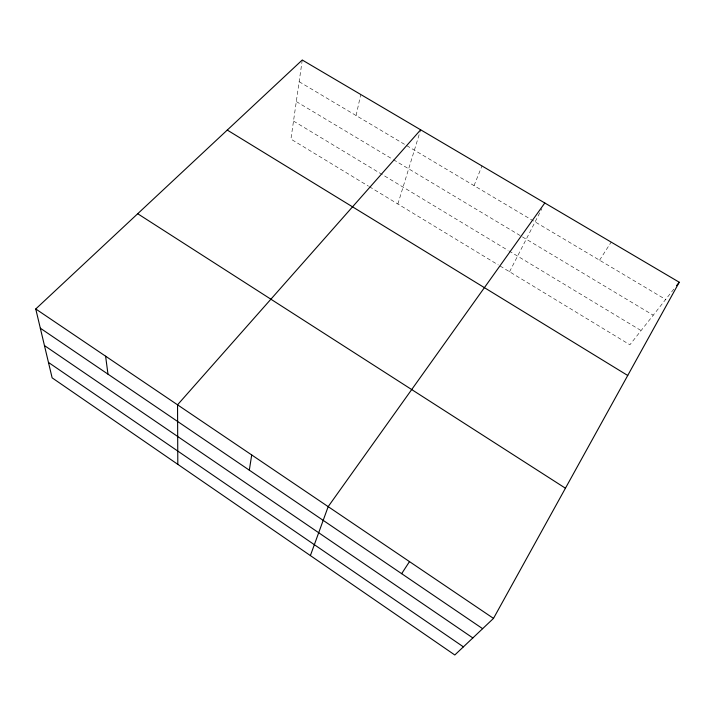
<?xml version="1.0" encoding="UTF-8"?>
<svg xmlns="http://www.w3.org/2000/svg" width="715" height="715" viewBox="0 0 715 715"><rect width="100%" height="100%" fill="white"/><g stroke="black" fill="none" stroke-linecap="round" stroke-linejoin="round"><path stroke-width="0.54" stroke-dasharray="3.58 2.68" d="M302.257 60.015L290.925 139.103L368.484 186.159M356.106 115.544L360.744 94.496M397.88 203.998L420.322 130.818M474.036 185.623L481.973 165.952M509.554 271.754L541.89 208.664M599.563 260.206L611.173 242.108M673.807 289.137L629.888 344.773L499.204 265.48M299.147 81.707L405.789 145.065M406.737 145.637L665.647 299.478M296.305 101.566L392.571 159.186M393.518 159.749L653.233 315.199M293.507 121.058L508.079 250.402M509.026 250.974L641.087 330.58M369.432 186.74L498.257 264.907"/><path stroke-width="1.07" d="M249.32 470.175L251.707 454.946M310.382 555.591L328.176 506.631L544.803 202.989M493.502 618.395L679.25 282.237L302.257 60.015L35.75 308.969L52.123 377.842L454.803 654.985L493.502 618.395L35.75 308.969M401.651 573.671L409.489 561.606M676.533 285.687L679.25 282.237M420.635 129.799L177.543 404.815L177.812 464.348M227.272 130.067L627.725 375.482M137.709 213.731L565.44 488.22M40.317 328.185L482.625 628.682M44.446 345.56L472.838 637.932M48.45 362.416L463.4 646.852M105.597 356.177L107.983 374.151"/></g></svg>
